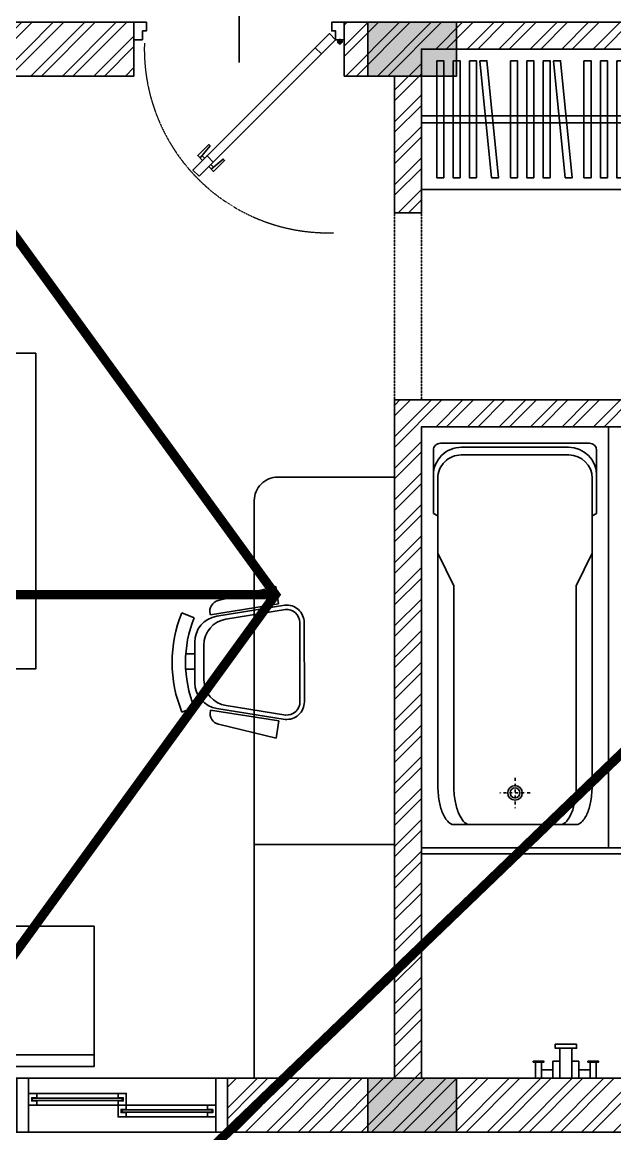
# Model space of a CAD drawing. Header units: millimetres. Extents: x -179928 to 528275, y -469666 to 511935.
# Drawn here: x 226145 to 228679, y 21891 to 26643 of the extents above; entities that cross this region are included whole.
import ezdxf
from ezdxf.enums import TextEntityAlignment as Align

# ---------------------------------------------------------------- set-up
doc = ezdxf.new("R2010")
doc.units = ezdxf.units.MM
doc.set_wipeout_variables(frame=1)
doc.linetypes.add('DASHDOT', pattern=[25.4, 12.7, -6.35, 0, -6.35])
doc.linetypes.add('DASHED', pattern=[0.75, 0.5, -0.25])
for name, color, linetype in [('ad-Column', 3, 'Continuous'), ('ad-Column Hatch', 125, 'Continuous'), ('ad-Door', 11, 'Continuous'), ('ad-Elevation 10', 8, 'Continuous'), ('ad-Furniture', 8, 'Continuous'), ('ad-Glass Sectionline', 140, 'Continuous'), ('ad-Plinth', 8, 'Continuous'), ('ad-Primary Roof', 5, 'Continuous'), ('ad-Secondary Roof', 6, 'Continuous'), ('ad-Text Main_Door&window Label', 7, 'Continuous'), ('ad-Toilet fixtures', 8, 'Continuous'), ('ad-Wall', 240, 'Continuous'), ('ad-Wall hatch', 8, 'Continuous')]:
    doc.layers.add(name, color=color, linetype=linetype)
doc.styles.add('New Text Style', font='arial.ttf', dxfattribs={"height": 100})

# ---------------------------------------------------------------- blocks, each defined once
blk = doc.blocks.new('$ZCDB_AUDIT_GENERATED_1D0D2C')
at = {"layer": 'ad-Furniture'}
for p, q in [((-285, -285), (-3200, -285)), ((-285, -285), (-285, -1500)), ((-315, -315), (-3200, -315)), ((-315, -315), (-315, -1500))]:
    blk.add_line(p, q, dxfattribs=at)
for points in [[(0, -1500), (-600, -1500), (-600, -600), (-3200, -600), (-3200, 0), (0, 0)], [(-3135, -50), (-3105, -50), (-3105, -550), (-3135, -550)], [(-3065, -50), (-3035, -50), (-3035, -550), (-3065, -550)], [(-2995, -50), (-2965, -50), (-2965, -550), (-2995, -550)], [(-2950, -50), (-2920, -50), (-2870, -550), (-2900, -550)], [(-2820, -50), (-2790, -50), (-2790, -550), (-2820, -550)], [(-2750, -50), (-2720, -50), (-2720, -550), (-2750, -550)], [(-2680, -50), (-2650, -50), (-2650, -550), (-2680, -550)], [(-2635, -50), (-2605, -50), (-2555, -550), (-2585, -550)], [(-2505, -50), (-2475, -50), (-2475, -550), (-2505, -550)], [(-2435, -50), (-2405, -50), (-2405, -550), (-2435, -550)], [(-2365, -50), (-2335, -50), (-2335, -550), (-2365, -550)], [(-2320, -50), (-2290, -50), (-2240, -550), (-2270, -550)], [(-2190, -50), (-2160, -50), (-2160, -550), (-2190, -550)], [(-2120, -50), (-2090, -50), (-2090, -550), (-2120, -550)], [(-2050, -50), (-2020, -50), (-2020, -550), (-2050, -550)], [(-2005, -50), (-1975, -50), (-1925, -550), (-1955, -550)], [(-1875, -50), (-1845, -50), (-1845, -550), (-1875, -550)], [(-1805, -50), (-1775, -50), (-1775, -550), (-1805, -550)], [(-1735, -50), (-1705, -50), (-1705, -550), (-1735, -550)], [(-1690, -50), (-1660, -50), (-1610, -550), (-1640, -550)], [(-1560, -50), (-1530, -50), (-1530, -550), (-1560, -550)], [(-1490, -50), (-1460, -50), (-1460, -550), (-1490, -550)], [(-1420, -50), (-1390, -50), (-1390, -550), (-1420, -550)], [(-1347.7, -50), (-1317.7, -50), (-1317.7, -550), (-1347.7, -550)], [(-1302.7, -50), (-1272.7, -50), (-1222.7, -550), (-1252.7, -550)], [(-1172.7, -50), (-1142.7, -50), (-1142.7, -550), (-1172.7, -550)], [(-1102.7, -50), (-1072.7, -50), (-1072.7, -550), (-1102.7, -550)], [(-1057.7, -50), (-1027.7, -50), (-977.7, -550), (-1007.7, -550)], [(-927.7, -50), (-897.7, -50), (-897.7, -550), (-927.7, -550)], [(-857.7, -50), (-827.7, -50), (-827.7, -550), (-857.7, -550)], [(-810.5, -50), (-780.5, -50), (-780.5, -550), (-810.5, -550)], [(-765.5, -50), (-735.5, -50), (-685.5, -550), (-715.5, -550)], [(-550, -585), (-550, -555), (-50, -555), (-50, -585)], [(-550, -655), (-550, -625), (-50, -625), (-50, -655)], [(-550, -785), (-550, -755), (-50, -705), (-50, -735)], [(-550, -830), (-550, -800), (-50, -800), (-50, -830)], [(-550, -900), (-550, -870), (-50, -870), (-50, -900)], [(-550, -970), (-550, -940), (-50, -940), (-50, -970)], [(-550, -1100), (-550, -1070), (-50, -1020), (-50, -1050)], [(-550, -1145), (-550, -1115), (-50, -1115), (-50, -1145)], [(-550, -1215), (-550, -1185), (-50, -1185), (-50, -1215)], [(-550, -1285), (-550, -1255), (-50, -1255), (-50, -1285)], [(-550, -1355), (-550, -1325), (-50, -1325), (-50, -1355)], [(-550, -1425), (-550, -1395), (-50, -1395), (-50, -1425)]]:
    blk.add_lwpolyline(points, close=True, dxfattribs=at)
blk = doc.blocks.new('3BHK+_A$0$ad_Shower')
for p, q in [((0, 130, 0), (-69.5, 130, 0)), ((0, 103.8, 0), (-69.5, 103.8, 0)), ((-36.4, 55.7, 0), (-36.4, 103.8, 0)), ((0, -130), (0, 130)), ((0, 55.7, 0), (-72.9, 55.7, 0)), ((-72.9, 26.2, 0), (-72.9, 55.7, 0)), ((-145.8, -45.6), (-145.8, 45.6)), ((0, 26.2, 0), (-128.2, 26.2, 0)), ((0, -26.2, 0), (-128.2, -26.2, 0)), ((-72.9, -26.2, 0), (-72.9, -56.1, 0)), ((0, -56.1, 0), (-72.9, -56.1, 0)), ((-36.4, -56.1, 0), (-36.4, -103.8, 0)), ((0, -103.8, 0), (-69.5, -103.8, 0)), ((0, -130, 0), (-69.5, -130, 0))]:
    blk.add_line(p, q)
blk.add_lwpolyline([(-69.5, 94.1), (-69.5, 139.7), (-72.9, 139.7), (-72.9, 94.1)], close=True)
at = {"elevation": 0}
blk.add_lwpolyline([(-145.8, -45.6), (-128.2, -45.6), (-128.2, 45.6), (-145.8, 45.6)], dxfattribs=at)
blk.add_lwpolyline([(-69.5, -139.7), (-69.5, -94.1), (-72.9, -94.1), (-72.9, -139.7)], close=True, dxfattribs=at)
blk = doc.blocks.new('zw$989B')
at = {"color": 0}
for p, q in [((70, 81), (70, 719)), ((100, 749), (370, 749)), ((220, 730), (1530, 730)), ((380, 730), (370, 749)), ((540, 730), (680, 662)), ((87, 171), (87, 629)), ((120, 630), (120, 170)), ((680, 662), (1530, 662)), ((1700, 138), (1700, 662)), ((680, 138), (540, 70)), ((680, 138), (1530, 138)), ((100, 51), (370, 51)), ((220, 70), (1530, 70)), ((370, 51), (380, 70))]:
    blk.add_line(p, q, dxfattribs=at)
at = {"color": 0, "linetype": 'DASHDOT'}
for p, q in [((1565, 465), (1565, 335)), ((1500, 400), (1630, 400))]:
    blk.add_line(p, q, dxfattribs=at)
at = {"color": 0}
blk.add_lwpolyline([(0, 0), (0, 800), (1800, 800), (1800, 0)], close=True, dxfattribs=at)
for radius in [31.294, 21.294]:
    blk.add_circle((1565, 400), radius, dxfattribs=at)
for centre, radius, start, end in [((100, 719), 30, 90, 180), ((207, 629), 120, 90, 180), ((220, 630), 100, 90, 180), ((1530, 305.926), 424.074, 80.592388, 90), ((1559.313, 482.846), 244.743, 68.198591, 80.592388), ((1603.673, 593.747), 125.298, 46.000099, 68.198591), ((1669.585, 662), 30.415, 0, 46.000099), ((1530, 237.926), 424.074, 80.592388, 90), ((1559.313, 414.846), 244.743, 68.198591, 80.592388), ((1603.673, 525.747), 125.298, 53.421211, 68.198591), ((1657.445, 586.304), 45.184, 19.644745, 62.452929), ((1657.445, 213.696), 45.184, 297.547071, 340.355255), ((207, 171), 120, 180, 270), ((220, 170), 100, 180, 270), ((1530, 562.074), 424.074, 270, 279.407612), ((1559.313, 385.155), 244.743, 279.407612, 291.801409), ((1603.673, 274.254), 125.298, 291.801409, 306.578789), ((1603.673, 206.254), 125.298, 291.801409, 313.999901), ((1669.585, 138), 30.415, 313.999901, 0), ((100, 81), 30, 180, 270), ((1530, 494.074), 424.074, 270, 279.407612), ((1559.313, 317.155), 244.743, 279.407612, 291.801409)]:
    blk.add_arc(centre, radius, start, end, dxfattribs=at)
blk = doc.blocks.new('zw$6C7B')
at = {"layer": 'ad-Furniture'}
for points in [[(0, 2430), (600, 2430), (600, 3030), (0, 3030)], [(0, 600), (2050, 600), (2050, 2430), (0, 2430)], [(450, 1630), (450, 2080), (250, 2080), (250, 1630)], [(450, 1400), (450, 950), (250, 950), (250, 1400)], [(0, 600), (600, 600), (600, 0), (0, 0)]]:
    blk.add_lwpolyline(points, close=True, dxfattribs=at)
for points in [[(50, 3030), (50, 2430)], [(100, 2430), (100, 600)], [(570.2, 835.1), (805.2, 600), (805.2, 835.1), (570.2, 835.1), (570.2, 2194.9), (805.2, 2430), (805.2, 2194.9), (570.2, 2194.9)], [(50, 0), (50, 600)]]:
    blk.add_lwpolyline(points, dxfattribs=at)
at = {"layer": 'ad-Furniture', "color": 33}
blk.add_lwpolyline([(1700, 2430), (1700, 2780), (3050, 2780), (3050, 250), (1700, 250), (1700, 600)], dxfattribs=at)
blk = doc.blocks.new('A$Cb8966b9a')
at = {"layer": 'ad-Furniture', "color": 33}
for p, q in [((-403.5, 205.2), (-169.5, 301.8)), ((-146.5, 230.5), (-169.5, 301.8)), ((-146.5, 230.5), (-427.2, 139.8)), ((-118.7, 228.7), (-399.4, 138)), ((-113, 210.9), (-359, 131.3)), ((-427.2, 139.8), (-429, 144.1)), ((7.4, -170.5), (-44.4, 164.8)), ((25.9, -167.6), (-25.9, 167.6)), ((-494.1, 117.2), (-549.9, 130.5)), ((-449.5, -157), (-475.9, 13.9)), ((-413, -138.5), (-435.5, 7.2)), ((-506.1, -41.2), (-468.3, -35.4)), ((-496.7, -105.7), (-458.3, -99.8)), ((-44, -235.2), (-302.6, -233.7)), ((-435.6, -261), (-484.8, -290.5)), ((-365, -262.3), (-365.4, -266.9)), ((-70, -264), (-365, -262.3)), ((-44.1, -253.9), (-339.1, -252.2)), ((-70, -264), (-70.4, -338.9)), ((-322.7, -317.5), (-70.4, -338.9))]:
    blk.add_line(p, q, dxfattribs=at)
for centre, radius, start, end in [((-385.7, 161.9), 46.8, 112.4281, 202.4281), ((-100, 156.2), 74.9, 8.7914, 104.502), ((-100, 156.2), 56.2, 8.7914, 104.502), ((0, 0), 565.1, 166.6505, 210.9323), ((0, 0), 507.8, 166.6505, 210.9323), ((-364.9, 31), 112.4, 107.9151, 188.7914), ((-324.5, 24.4), 112.4, 107.9151, 188.7914), ((-301.9, -121.3), 112.4, 188.7914, 269.6678), ((-338.4, -139.8), 112.4, 188.7914, 269.6678), ((-48.1, -179.1), 56.2, 273.0808, 8.7914), ((-48.1, -179.1), 74.9, 273.0808, 8.7914), ((-318.7, -270.9), 46.8, 175.1548, 265.1548)]:
    blk.add_arc(centre, radius, start, end, dxfattribs=at)
blk = doc.blocks.new('zw$66EE')
at = {"layer": 'ad-Furniture', "linetype": 'DASHED'}
for points in [[(4995, 3930), (4995, 3130)], [(5110, 3930), (5110, 3130)]]:
    blk.add_lwpolyline(points, dxfattribs=at)
at = {"layer": 'ad-Furniture'}
blk.add_lwpolyline([(4395, 230), (4995, 230), (4995, 2800), (4495, 2800, 0.414214), (4395, 2700)], format="xyb", close=True, dxfattribs=at)
blk.add_lwpolyline([(4395, 230), (4395, 1230), (4995, 1230), (4995, 230)], close=True, dxfattribs=at)
at = {"layer": 'ad-Glass Sectionline'}
blk.add_lwpolyline([(8310, 1215), (5110, 1215), (5110, 1190), (8310, 1190)], close=True, dxfattribs=at)
at = {"layer": 'ad-Toilet fixtures'}
blk.add_lwpolyline([(6745, 230), (5110, 230), (5110, 1215), (6745, 1215)], close=True, dxfattribs=at)
at = {"layer": 'ad-Furniture'}
for name, p, rotation in [('$ZCDB_AUDIT_GENERATED_1D0D2C', (8310, 4630), 359.9999999999995), ('A$Cb8966b9a', (4608.6, 2008.9), 351.3523594200168)]:
    blk.add_blockref(name, p, dxfattribs=dict(at, rotation=rotation))
at = {"layer": 'ad-Furniture', "xscale": -1, "rotation": 270}
blk.add_blockref('zw$6C7B', (680, 280), dxfattribs=at)
at = {"layer": 'ad-Toilet fixtures', "rotation": 270}
for name, p in [('zw$989B', (5110, 3015)), ('3BHK+_A$0$ad_Shower', (5727.5, 230))]:
    blk.add_blockref(name, p, dxfattribs=at)
blk = doc.blocks.new('*U7827')
for p, q in [((-8.3, -111.1), (-41.7, -111.1)), ((-25, -127.8), (-25, -94.4)), ((-811.3, -760.8), (-796.4, -775.7)), ((-746.2, -826), (-761.1, -811.1))]:
    blk.add_line(p, q)
for points in [[(-1150, -100), (-1150, -50), (-1128.6, -50), (-1128.6, -35.7), (-1128.6, 0), (-1200, 0), (-1200, -100)], [(-50, -100), (0, -100), (0, 0), (-71.4, 0), (-71.4, -35.7), (-71.4, -50), (-50, -50)], [(-50, -100), (-130.8, -180.8), (-166.2, -145.5), (-85.4, -64.6)], [(-130.8, -180.8), (-747, -797), (-782.4, -761.6), (-166.2, -145.5)], [(-827.8, -877.8), (-747, -797), (-782.4, -761.6), (-863.2, -842.5)]]:
    blk.add_lwpolyline(points, close=True)
for points in [[(-808.2, -787.5), (-835.7, -760), (-772.9, -697.2), (-765, -705), (-822, -773.7)], [(-772.8, -822.8), (-745.4, -850.3), (-682.5, -787.5), (-690.4, -779.7), (-759, -836.7)]]:
    blk.add_lwpolyline(points)
blk.add_circle((-25, -111.1), 11.1)
at = {"color": 8, "linetype": 'DASHED', "lineweight": 0}
blk.add_arc((-93.1, -153.1), 1047.4, 178.18808, 271.81192, dxfattribs=at)
at = {"layer": 'ad-Text Main_Door&window Label'}
blk.add_line((-600, 125), (-600, -230), dxfattribs=at)
blk.add_circle((-600.3, 245), 120, dxfattribs=at)
at = {"layer": 'ad-Text Main_Door&window Label', "style": 'New Text Style'}
blk.add_attdef('D1', text='', height=100, dxfattribs=at).set_placement((-600.3, 245), align=Align.MIDDLE_CENTER)
blk = doc.blocks.new('$ZCDB_AUDIT_GENERATED_C7DC')
blk.add_wipeout([(0, 230), (900, 230), (900, 0), (0, 0)]).dxf.layer = 'ad-Elevation 10'
at = {"layer": 'ad-Elevation 10'}
for points in [[(900, 230), (0, 230)], [(900, 0), (0, 0)]]:
    blk.add_lwpolyline(points, dxfattribs=at)
for points in [[(50, 0), (50, 230), (0, 230), (0, 0)], [(850, 0), (900, 0), (900, 230), (850, 230)], [(467.5, 133), (467.5, 115), (432.5, 115), (432.5, 165), (467.5, 165), (467.5, 147), (445.5, 147), (445.5, 133)], [(815, 133), (815, 115), (850, 115), (850, 165), (815, 165), (815, 147), (837, 147), (837, 133)], [(85, 83), (85, 65), (50, 65), (50, 115), (85, 115), (85, 97), (63, 97), (63, 83)], [(432.5, 83), (432.5, 65), (467.5, 65), (467.5, 115), (432.5, 115), (432.5, 97), (454.5, 97), (454.5, 83)]]:
    blk.add_lwpolyline(points, close=True, dxfattribs=at)
at = {"layer": 'ad-Glass Sectionline'}
for points in [[(450, 145), (835, 145), (835, 135), (450, 135)], [(450, 95), (65, 95), (65, 85), (450, 85)]]:
    blk.add_lwpolyline(points, close=True, dxfattribs=at)
for points in [[(467.5, 165), (815, 165)], [(432.5, 115), (85, 115)], [(467.5, 115), (815, 115)], [(432.5, 65), (85, 65)]]:
    blk.add_lwpolyline(points, dxfattribs=at)
blk = doc.blocks.new('*U8130')
blk.add_blockref('$ZCDB_AUDIT_GENERATED_C7DC', (0, 0))
blk = doc.blocks.new('zw$6266')
at = {"layer": 'ad-Wall hatch', "transparency": 33554610}
h = blk.add_hatch(dxfattribs=at)
h.set_pattern_fill('ANSI32', color=256, scale=10)
h.set_pattern_definition([(45, (388744.33, 102900.03), (-67.35192, 67.35192), []), (45, (388789.235, 102900.03), (-67.35192, 67.35192), [])])
h.paths.add_polyline_path([(230, 8875), (230, 9105), (0, 9105), (0, 8645), (2830, 8645), (2830, 4745), (0, 4745), (0, 0), (9240, 0), (9240, 230), (8540, 230), (8540, 4745), (4780, 4745), (4780, 4515), (4995, 4515), (4995, 3930), (5110, 3930), (5110, 4630), (8310, 4630), (8310, 3130), (6860, 3130), (6860, 3015), (8310, 3015), (8310, 230), (5110, 230), (5110, 3015), (6060, 3015), (6060, 3130), (4995, 3130), (4995, 230), (230, 230), (230, 4515), (3880, 4515), (3880, 4745), (3060, 4745), (3060, 8875)])
at = {"layer": 'ad-Door', "ltscale": 5, "xscale": 0.7499999997027537, "yscale": 0.7499999997027537, "zscale": 0.7499999997027537}
blk.add_blockref('*U7827', (4780, 4745), dxfattribs=at).add_auto_attribs({'D1': 'D1'})
at = {"xscale": -1, "rotation": 179.9999999999999}
blk.add_blockref('*U8130', (3380, 230), dxfattribs=at)
at = {"layer": 'ad-Wall'}
for points in [[(0, 0), (9240, 0), (9240, 230), (8540, 230), (8540, 4745), (4780, 4745), (4780, 4515), (4995, 4515), (4995, 3930), (5110, 3930), (5110, 4630), (8310, 4630), (8310, 3130), (6860, 3130), (6860, 3015), (8310, 3015), (8310, 230), (5110, 230), (5110, 3015), (6060, 3015), (6060, 3130), (4995, 3130), (4995, 230), (230, 230)], [(230, 4515), (3880, 4515), (3880, 4745), (3060, 4745)]]:
    blk.add_lwpolyline(points, dxfattribs=at)
blk = doc.blocks.new('A$Ca594aa6c')
at = {"layer": 'ad-Primary Roof', "linetype": 'DASHED', "ltscale": 2, "const_width": 40}
blk.add_lwpolyline([(12570, -15450), (2380, -15450), (7475, -10550)], close=True, dxfattribs=at)
at = {"layer": 'ad-Secondary Roof', "linetype": 'DASHED', "ltscale": 2, "const_width": 40}
blk.add_lwpolyline([(2380, -8425), (4485.4, -11322.5), (2380, -14220), (-600, -14220), (-600, -8425)], close=True, dxfattribs=at)
blk.add_lwpolyline([(179.3, -11322.5), (4485.4, -11322.5)], dxfattribs=at)
blk = doc.blocks.new('1625W-Roof Plan')
blk.add_blockref('A$Ca594aa6c', (0, 13620))
blk = doc.blocks.new('zw$6AA0')
at = {"layer": 'ad-Column Hatch', "transparency": 33554687}
h = blk.add_hatch(color=256, dxfattribs=at)
h.dxf.hatch_style = 1
h.paths.add_polyline_path([(0, -230), (380, -230), (380, 0), (0, 0)])
at = {"layer": 'ad-Column'}
blk.add_lwpolyline([(0, -230), (380, -230), (380, 0), (0, 0)], close=True, dxfattribs=at)
blk = doc.blocks.new('1625W_Columns')
at = {"layer": 'ad-Column', "xscale": -1, "rotation": 180}
for p in [(4880, 4515), (4880, 0)]:
    blk.add_blockref('zw$6AA0', p, dxfattribs=at)
blk = doc.blocks.new('1625_West Villa')
at = {"layer": 'ad-Furniture'}
blk.add_blockref('zw$66EE', (0, 0), dxfattribs=at)
blk.add_blockref('zw$6266', (0, 0))
blk.add_blockref('1625W-Roof Plan', (0, 0))
blk.add_blockref('1625W_Columns', (0, 0))
blk = doc.blocks.new("All Plot's Villa Plans")
at = {"ltscale": 5}
blk.add_blockref('1625_West Villa', (222742.3, 21898.3), dxfattribs=at)
blk = doc.blocks.new('zw$F00C')
at = {"layer": 'ad-Plinth', "ltscale": 5}
blk.add_lwpolyline([(0, 13620), (12120, 13620), (12120, 0), (0, 0), (0, 4745), (2830, 4745), (2830, 8645), (0, 8645)], close=True, dxfattribs=at)
blk = doc.blocks.new('zw$898C')
at = {"layer": 'ad-Plinth', "ltscale": 5}
blk.add_blockref('zw$F00C', (30903.5, -406860.5), dxfattribs=at)
blk = doc.blocks.new("Villa's Boundary")
at = {"ltscale": 5}
blk.add_blockref('zw$898C', (191838.8, 428758.8), dxfattribs=at)

msp = doc.modelspace()

# ---------------------------------------------------------------- block references
at = {"ltscale": 5}
msp.add_blockref("Villa's Boundary", (0, 0), dxfattribs=at)

# ---------------------------------------------------------------- next in the draw order: block references
msp.add_blockref("All Plot's Villa Plans", (0, 0), dxfattribs=at)

doc.saveas('drawing.dxf')
